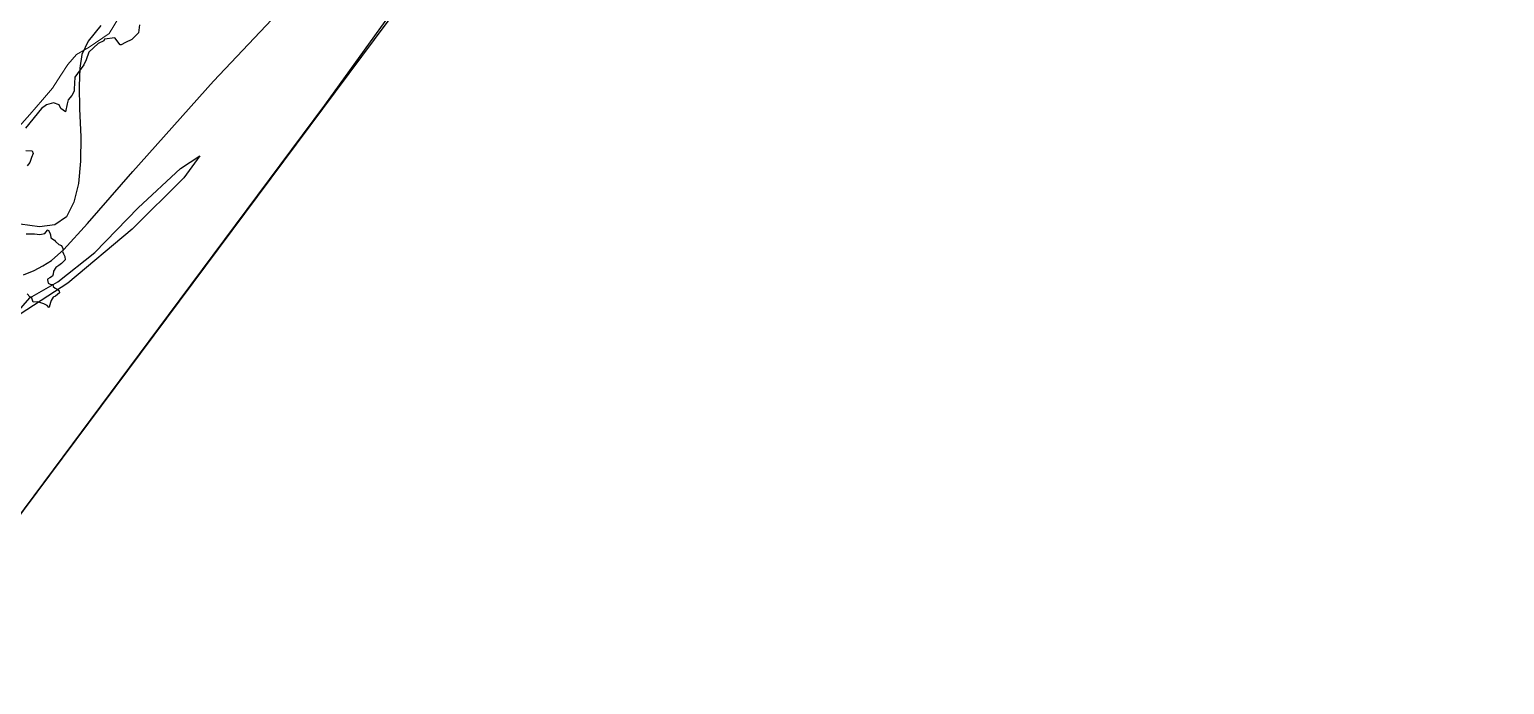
# Model space of a CAD drawing. Header units: metres. Extents: x 1167299 to 1168507, y 308548 to 309729.
# Drawn here: x 1168083.4 to 1168507.3, y 308609.2 to 308797.4 of the extents above; entities that cross this region are included whole.
import ezdxf

# ---------------------------------------------------------------- set-up
doc = ezdxf.new("R2010")
doc.units = ezdxf.units.M
for name, color, linetype in [('340_HVVBN-02_Sauer', 7, 'Continuous'), ('A-OBSTRUCTION', 7, 'Continuous'), ('Contour_Line_Intermediate', 8, 'Continuous'), ('Contour_Line_Major', 9, 'Continuous')]:
    doc.layers.add(name, color=color, linetype=linetype)
doc.layers.add('V-VEGETATION', color=2, linetype='Continuous', lineweight=20)

msp = doc.modelspace()

# ---------------------------------------------------------------- linework, layer by layer
at = {"layer": '340_HVVBN-02_Sauer'}
msp.add_lwpolyline([(1168027.3, 309625.94), (1168114.83, 309675.82), (1168332.88, 309728.86), (1168333.01, 309728.86), (1168367.58, 309697.08), (1168420.11, 309506.44), (1168461.01, 309343.73), (1168468.73, 309312.67), (1168473.91, 309292.01), (1168482.73, 309252.46), (1168501.53, 309163.05), (1168507.25, 309136.45), (1168397.91, 309135.52), (1168382.49, 309184.59), (1168185.69, 309135.89), (1168206.49, 308958.78), (1168201.19, 308819.89), (1168044.25, 308609.22)], dxfattribs=at)
at = {"layer": 'A-OBSTRUCTION'}
for points in [[(1168070.74, 308644.75), (1168123.35, 308715.39), (1168168.26, 308775.68), (1168201.24, 308821.46)], [(1168115.04, 308798.81), (1168114.71, 308796.48), (1168112.82, 308794.6), (1168110.94, 308793.71), (1168109.72, 308793.05), (1168109.39, 308793.05), (1168107.95, 308795.04), (1168104.95, 308794.71), (1168104.73, 308794.15), (1168103.07, 308793.38), (1168100.41, 308790.94), (1168099.63, 308788.72), (1168098.97, 308787.28), (1168096.42, 308783.74), (1168096.2, 308780.3), (1168096.2, 308779.75), (1168095.53, 308778.53), (1168094.54, 308777.2), (1168094.2, 308776.09), (1168093.76, 308773.76), (1168092.43, 308774.76), (1168091.88, 308775.76), (1168090.32, 308776.42), (1168088.27, 308775.84), (1168086.79, 308774.71), (1168082.21, 308769.14)], [(1168082.31, 308762.65), (1168084.18, 308762.55), (1168084.48, 308761.81), (1168083.99, 308760.68), (1168083.49, 308759.25), (1168082.71, 308758.27)], [(1168082.44, 308738.69), (1168084.86, 308738.69), (1168086.33, 308738.54), (1168087.76, 308738.78), (1168088.6, 308739.82), (1168088.75, 308739.87), (1168089.24, 308738.98), (1168089.44, 308738.49), (1168089.49, 308737.55), (1168090.57, 308736.91), (1168090.82, 308736.57), (1168091.79, 308735.71), (1168092.55, 308735.41), (1168093.01, 308734.36), (1168092.87, 308733.64), (1168093.14, 308732.95), (1168093.5, 308732.22), (1168093.6, 308731.24), (1168092.55, 308730.19), (1168091.82, 308729.6), (1168090.94, 308729.04), (1168090.28, 308727.96), (1168090.21, 308727.13), (1168090.02, 308726.58), (1168089.26, 308726.08), (1168088.57, 308725.66), (1168088.54, 308725.49), (1168088.79, 308724.57), (1168089.3, 308724.29), (1168089.89, 308724.16), (1168090.22, 308723.92), (1168090.15, 308723.57), (1168090.72, 308723.13), (1168091.33, 308722.82), (1168091.9, 308722.38), (1168092.01, 308721.79), (1168090.81, 308720.85), (1168090.22, 308720.52), (1168089.6, 308719.6), (1168089.45, 308719.01), (1168089.03, 308717.68), (1168088.9, 308717.59), (1168088.42, 308718.11), (1168087.46, 308718.66), (1168085.73, 308719.19), (1168084.39, 308719.14), (1168084.06, 308720.26), (1168083.47, 308720.63), (1168082.71, 308721.49)]]:
    msp.add_lwpolyline(points, dxfattribs=at)
at = {"layer": 'Contour_Line_Intermediate', "elevation": 74.98}
for points in [[(1168081.63, 308726.95), (1168084.69, 308728.19), (1168087.24, 308729.54), (1168089.69, 308731.06), (1168093.27, 308734.27), (1168100.03, 308741.68), (1168113.08, 308756.69), (1168136.25, 308782.56), (1168171.49, 308819.93), (1168202.37, 308850.83)], [(1168103.88, 308798.59), (1168100.23, 308794.05), (1168098.45, 308790.3), (1168097.82, 308786.38), (1168097.65, 308781.16), (1168097.79, 308774.69), (1168098.1, 308766.64), (1168098.07, 308759.57), (1168097.46, 308753.16), (1168096.12, 308747.84), (1168094.03, 308743.65), (1168090.68, 308741.3), (1168086.25, 308740.77), (1168080.68, 308741.54)]]:
    msp.add_lwpolyline(points, dxfattribs=at)
at = {"layer": 'Contour_Line_Major', "elevation": 74.68}
msp.add_lwpolyline([(1168079.68, 308715.98), (1168083.48, 308720.37), (1168091.57, 308724.92), (1168102.18, 308733.41), (1168114.65, 308746.21), (1168126.74, 308757.48), (1168132.37, 308761.11), (1168127.73, 308754.78), (1168112.86, 308740.04), (1168094.37, 308724.6), (1168076.9, 308713.11)], dxfattribs=at)
at = {"layer": 'V-VEGETATION'}
for points in [[(1168185.69, 309135.89), (1168206.49, 308958.78), (1168201.19, 308819.89), (1168044.25, 308609.22)], [(1168080.41, 308769.58), (1168083.5, 308773.06), (1168087.14, 308777.25), (1168090.03, 308780.6), (1168092.35, 308784.33), (1168094.4, 308787.4), (1168096.92, 308790.29), (1168100.55, 308792.34), (1168106.29, 308796.26), (1168110.61, 308803.41)]]:
    msp.add_lwpolyline(points, dxfattribs=at)

doc.saveas('drawing.dxf')
